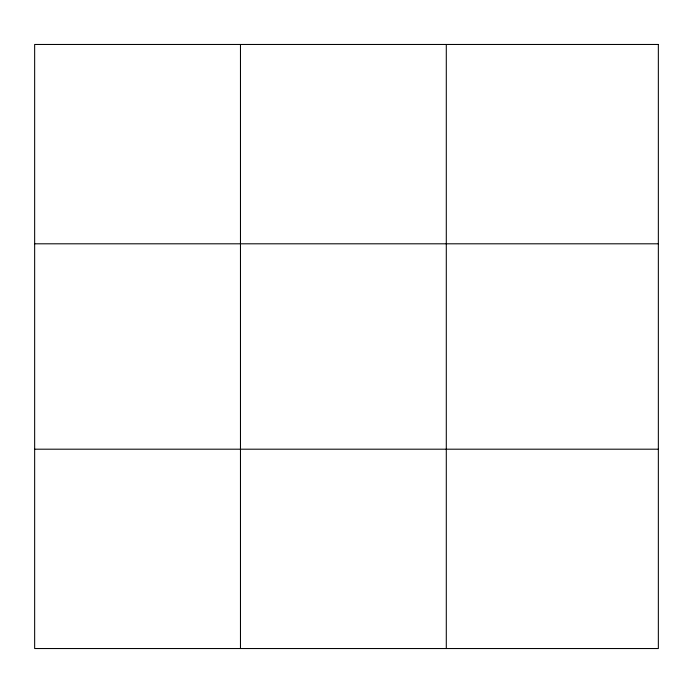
<?xml version="1.0" encoding="UTF-8"?>
<svg xmlns="http://www.w3.org/2000/svg" width="693" height="693" viewBox="0 0 693 693"><rect width="100%" height="100%" fill="white"/><g stroke="black" fill="none" stroke-linecap="round" stroke-linejoin="round"><path stroke-width="1.04" d="M240.471 44.465L240.471 648.535M446.292 44.465L446.292 648.535M34.65 243.806L658.35 243.806M34.65 449.194L658.35 449.194M658.35 44.465L658.35 648.535L34.65 648.535L34.65 44.465L658.35 44.465"/></g></svg>
